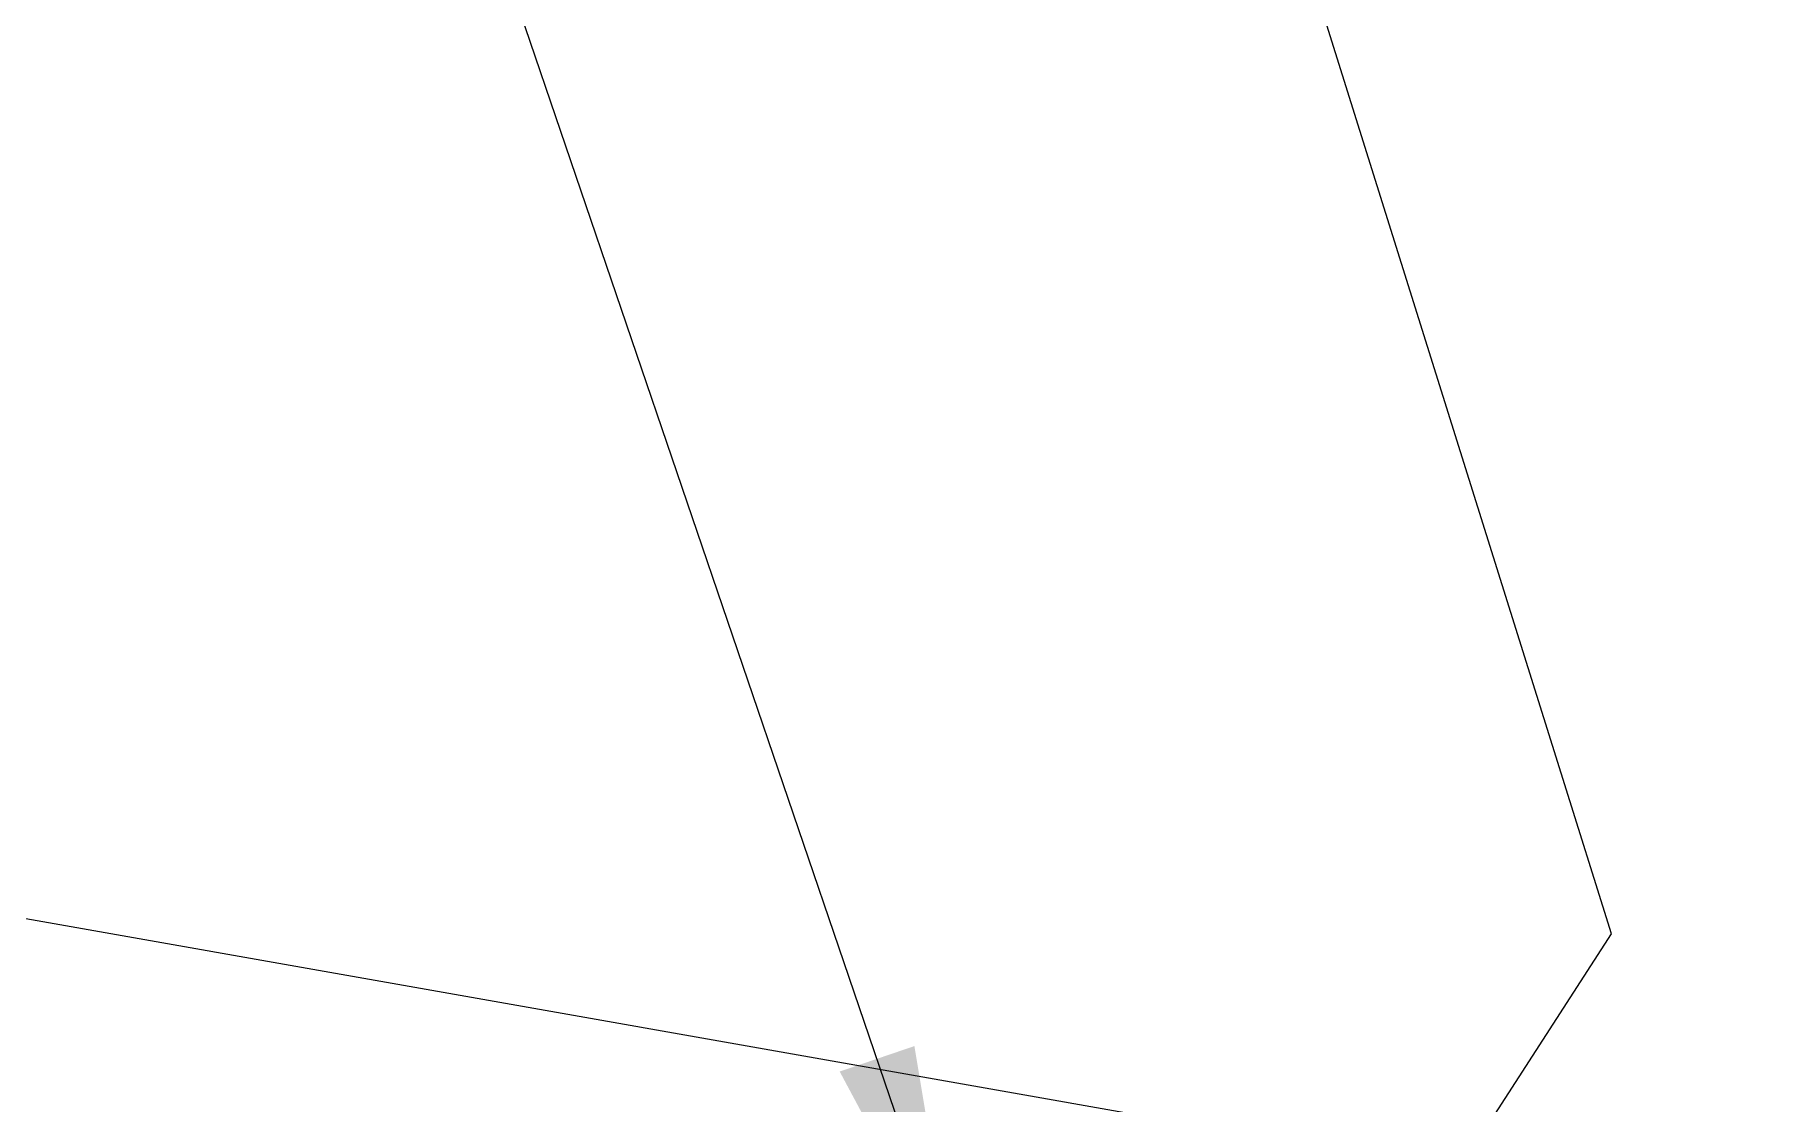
# Model space of a CAD drawing. Header units: inches. Extents: x -33163 to 19162, y -8858 to 30669.
# Drawn here: x -27975.747 to -27972.146, y -481.614 to -479.388 of the extents above; entities that cross this region are included whole.
import ezdxf

# ---------------------------------------------------------------- set-up
doc = ezdxf.new("R2010")
doc.units = ezdxf.units.IN
doc.layers.get('0').update_dxf_attribs({"color": 9, "lineweight": 0})
doc.layers.add('20 - 7.2 PANEL', color=5, linetype='Continuous')
doc.styles.add('TEXT', font='SIMPLEX.shx', dxfattribs={"width": 0.75, "height": 0.375})
doc.dimstyles.new('DETAIL$7', dxfattribs={"dimscale": 4, "dimtxt": 0.375, "dimasz": 0.125, "dimexe": 0.0625, "dimexo": 0.0625, "dimgap": 0.0625, "dimtad": 1, "dimdec": 4, "dimzin": 3, "dimdsep": 46, "dimlunit": 4, "dimtxsty": 'TEXT', "dimblk": 'ARCHTICK', "dimcen": 0.0625, "dimclrd": 7, "dimclre": 7, "dimclrt": 2, "dimadec": 0, "dimazin": 0, "dimtfac": 0.6, "dimtdec": 4, "dimtmove": 0, "dimatfit": 3, "dimfxl": 1, "dimfrac": 2, "dimtolj": 1, "dimtzin": 0, "dimarcsym": 0})

# ---------------------------------------------------------------- blocks, each defined once
blk = doc.blocks.new('_ArchTick')
at = {"color": 0, "linetype": 'ByBlock', "const_width": 0.15}
blk.add_lwpolyline([(-0.5, -0.5), (0.5, 0.5)], dxfattribs=at)

msp = doc.modelspace()

# ---------------------------------------------------------------- linework, layer by layer
at = {"layer": '20 - 7.2 PANEL'}
msp.add_line((-27972.14581, -481.86816), (-27985.59495, -479.49671), dxfattribs=at)

# ---------------------------------------------------------------- leaders
for points in [[(-27973.44963, -482.79107), (-27972.46238, -481.26082), (-27974.36814, -475.1796)], [(-27973.83083, -481.99461), (-27975.41562, -477.34431), (-27975.65782, -477.34431)]]:
    msp.add_leader(points, dimstyle='DETAIL$7')

doc.saveas('drawing.dxf')
